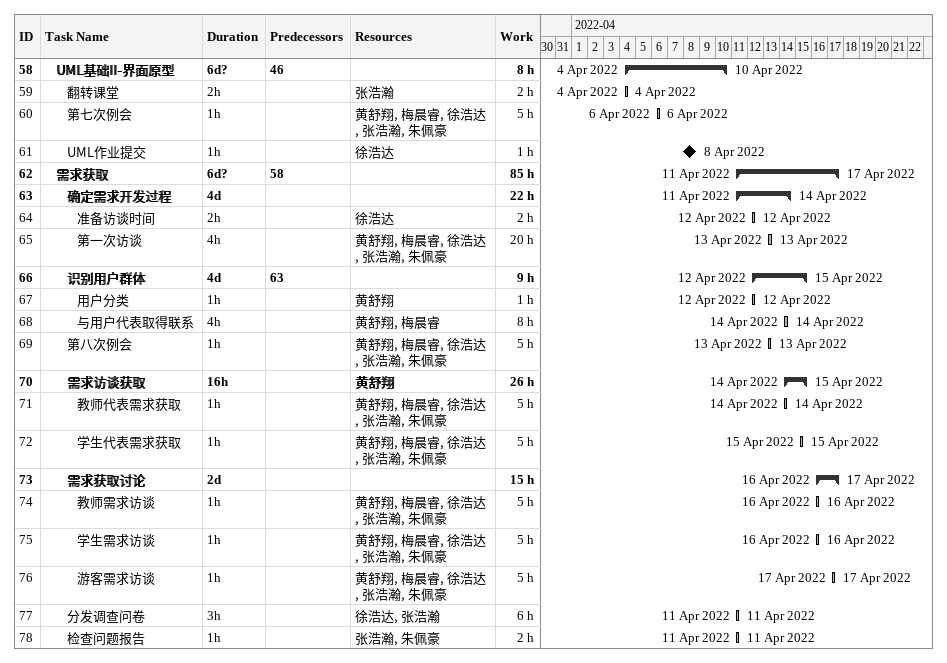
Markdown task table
| ID | Level | Task | Duration | Start | Finish | Predecessors | Resources | Work (h) |
|---|---|---|---|---|---|---|---|---|
| 58 | 2 | **UML基础II-界面原型** | 6d? | 2022-04-04 | 2022-04-10 | 46 |  | 8 |
| 59 | 3 | 翻转课堂 | 2h | 2022-04-04 | 2022-04-04 |  | 张浩瀚 | 2 |
| 60 | 3 | 第七次例会 | 1h | 2022-04-06 | 2022-04-06 |  | 黄舒翔, 梅晨睿, 徐浩达, 张浩瀚, 朱佩豪 | 5 |
| 61 | 3 | UML作业提交 | 1h | 2022-04-08 | 2022-04-08 |  | 徐浩达 | 1 |
| 62 | 2 | **需求获取** | 6d? | 2022-04-11 | 2022-04-17 | 58 |  | 85 |
| 63 | 3 | **确定需求开发过程** | 4d | 2022-04-11 | 2022-04-14 |  |  | 22 |
| 64 | 4 | 准备访谈时间 | 2h | 2022-04-12 | 2022-04-12 |  | 徐浩达 | 2 |
| 65 | 4 | 第一次访谈 | 4h | 2022-04-13 | 2022-04-13 |  | 黄舒翔, 梅晨睿, 徐浩达, 张浩瀚, 朱佩豪 | 20 |
| 66 | 3 | **识别用户群体** | 4d | 2022-04-12 | 2022-04-15 | 63 |  | 9 |
| 67 | 4 | 用户分类 | 1h | 2022-04-12 | 2022-04-12 |  | 黄舒翔 | 1 |
| 68 | 4 | 与用户代表取得联系 | 4h | 2022-04-14 | 2022-04-14 |  | 黄舒翔, 梅晨睿 | 8 |
| 69 | 3 | 第八次例会 | 1h | 2022-04-13 | 2022-04-13 |  | 黄舒翔, 梅晨睿, 徐浩达, 张浩瀚, 朱佩豪 | 5 |
| 70 | 3 | **需求访谈获取** | 16h | 2022-04-14 | 2022-04-15 |  | 黄舒翔 | 26 |
| 71 | 4 | 教师代表需求获取 | 1h | 2022-04-14 | 2022-04-14 |  | 黄舒翔, 梅晨睿, 徐浩达, 张浩瀚, 朱佩豪 | 5 |
| 72 | 4 | 学生代表需求获取 | 1h | 2022-04-15 | 2022-04-15 |  | 黄舒翔, 梅晨睿, 徐浩达, 张浩瀚, 朱佩豪 | 5 |
| 73 | 3 | **需求获取讨论** | 2d | 2022-04-16 | 2022-04-17 |  |  | 15 |
| 74 | 4 | 教师需求访谈 | 1h | 2022-04-16 | 2022-04-16 |  | 黄舒翔, 梅晨睿, 徐浩达, 张浩瀚, 朱佩豪 | 5 |
| 75 | 4 | 学生需求访谈 | 1h | 2022-04-16 | 2022-04-16 |  | 黄舒翔, 梅晨睿, 徐浩达, 张浩瀚, 朱佩豪 | 5 |
| 76 | 4 | 游客需求访谈 | 1h | 2022-04-17 | 2022-04-17 |  | 黄舒翔, 梅晨睿, 徐浩达, 张浩瀚, 朱佩豪 | 5 |
| 77 | 3 | 分发调查问卷 | 3h | 2022-04-11 | 2022-04-11 |  | 徐浩达, 张浩瀚 | 6 |
| 78 | 3 | 检查问题报告 | 1h | 2022-04-11 | 2022-04-11 |  | 张浩瀚, 朱佩豪 | 2 |
